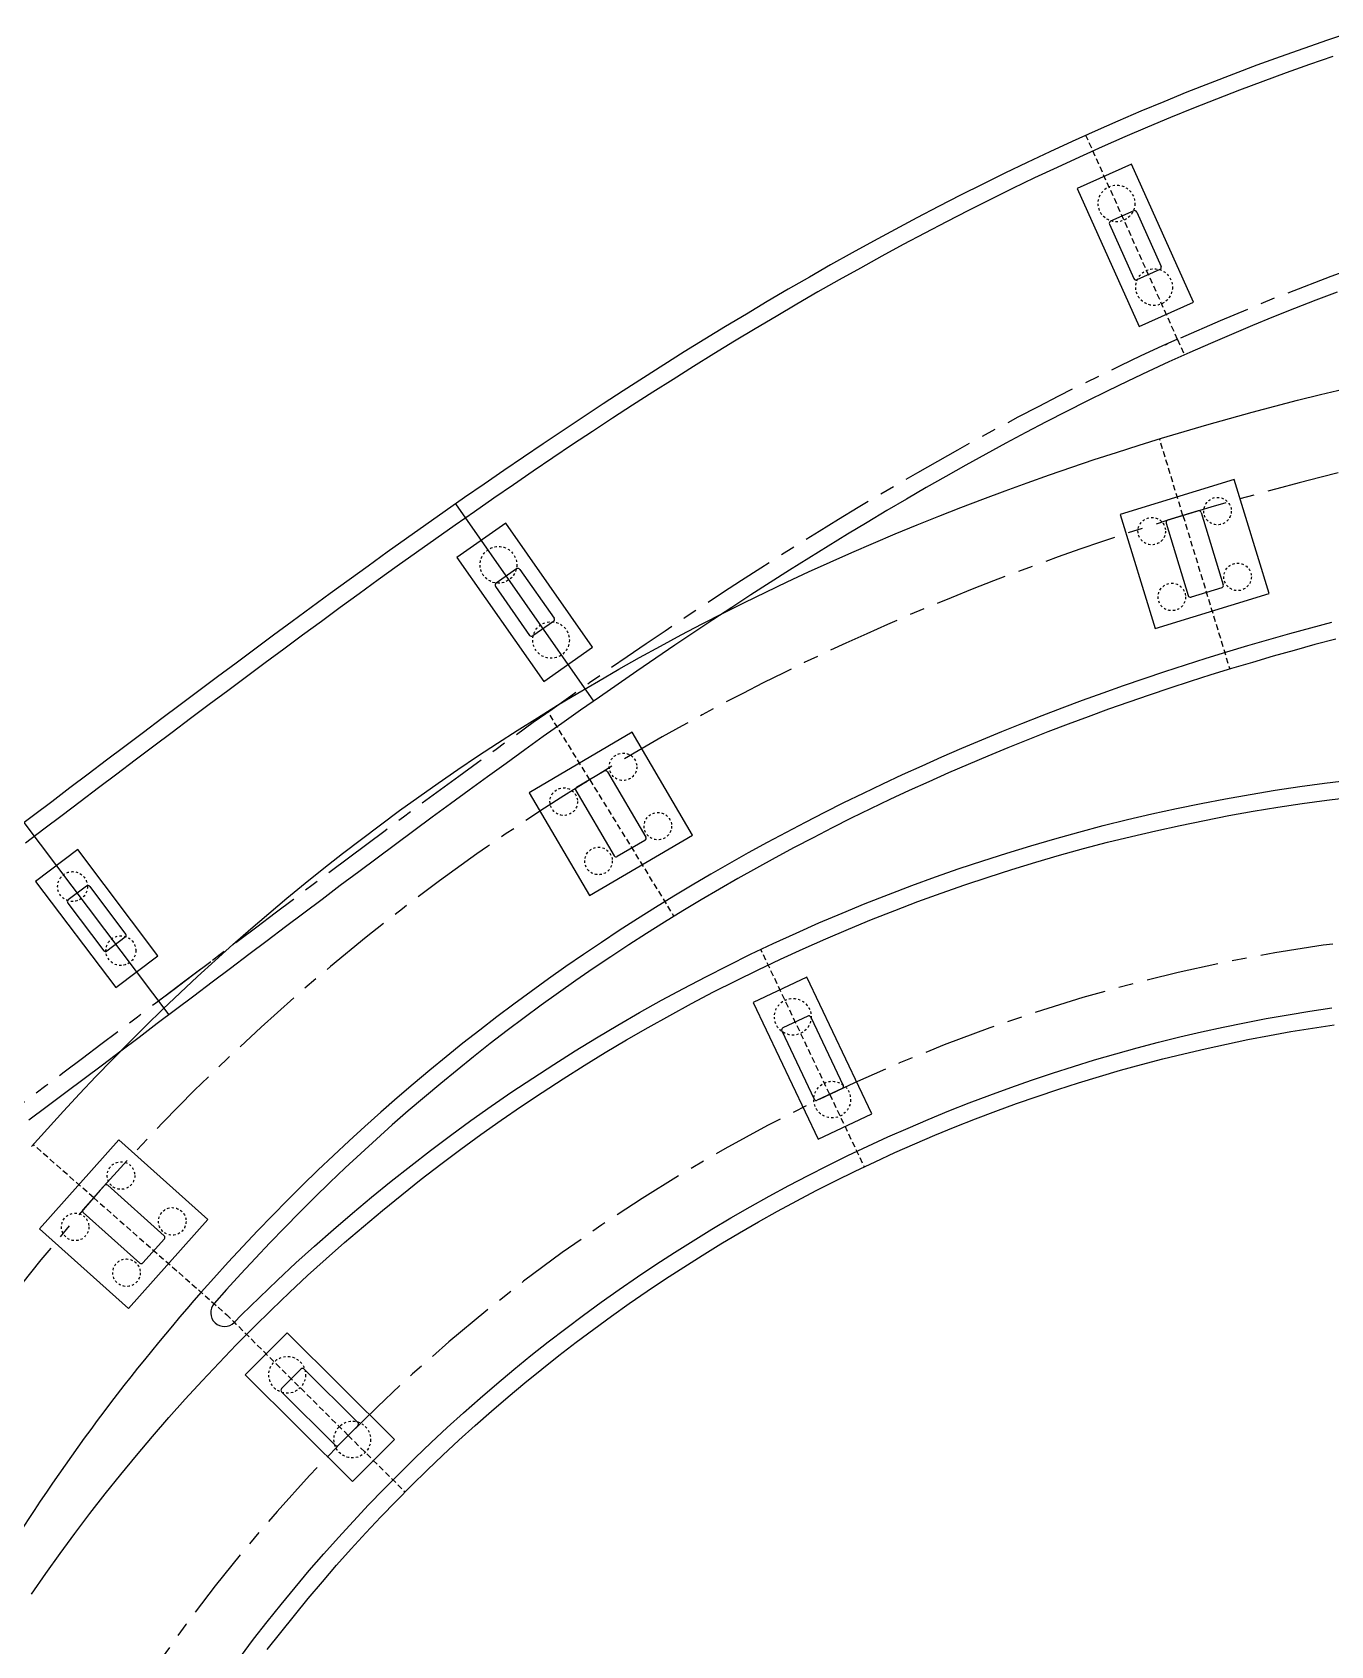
# Model space of a CAD drawing. Header units: millimetres. Extents: x 0 to 987207, y 0 to 5060561.
# Drawn here: x 495429.5 to 495486.1, y 2529264.9 to 2529335.3 of the extents above; entities that cross this region are included whole.
import ezdxf

# ---------------------------------------------------------------- set-up
doc = ezdxf.new("R2010")
doc.units = ezdxf.units.MM
doc.header["$LTSCALE"] = 0.1
doc.linetypes.add('CENTER', pattern=[50.8, 31.75, -6.35, 6.35, -6.35])
doc.linetypes.add('DASHED', pattern=[19.05, 12.7, -6.35])
for name, color, linetype in [('1', 1, 'CONTINUOUS'), ('TLJ', 180, 'CONTINUOUS'), ('YLJ', 210, 'CONTINUOUS'), ('zhix', 1, 'CENTER'), ('桥梁', 94, 'CONTINUOUS')]:
    doc.layers.add(name, color=color, linetype=linetype)
doc.layers.add('标注', color=1, linetype='CONTINUOUS', lineweight=18)

# ---------------------------------------------------------------- blocks, each defined once
blk = doc.blocks.new('A$C07C60FE2')
at = {"layer": '1', "color": 4, "linetype": 'Continuous'}
for p, q in [((-0.072, 1.502), (-1.075, 1.051)), ((0.06, 1.451), (1.126, -0.92)), ((-1.125, 0.919), (-0.06, -1.453)), ((1.076, -1.052), (0.073, -1.503))]:
    blk.add_line(p, q, dxfattribs=at)
blk.add_lwpolyline([(2.539, -2.478), (-0.167, 3.542), (-2.538, 2.476), (0.167, -3.544), (2.539, -2.478)], dxfattribs=at)
at = {"layer": '1', "color": 1, "linetype": 'DASHED', "ltscale": 0.01}
for centre in [(-0.82, 1.824), (0.82, -1.825)]:
    blk.add_circle(centre, 0.8, dxfattribs=at)
at = {"layer": '1', "color": 4, "linetype": 'Continuous'}
for centre, start, end in [((-0.031, 1.41), 24.20117, 114.20117), ((-1.034, 0.96), 114.20117, 204.20117), ((1.035, -0.961), 294.20117, 24.20117), ((0.032, -1.412), 204.20117, 294.20117)]:
    blk.add_arc(centre, 0.1, start, end, dxfattribs=at)

msp = doc.modelspace()

# ---------------------------------------------------------------- linework, layer by layer
at = {"layer": '1', "color": 4, "linetype": 'Continuous'}
for p, q in [((495476.4651, 2529326.946), (495477.5307, 2529324.5744)), ((495477.5187, 2529327.529), (495476.5154, 2529327.0782)), ((495477.6509, 2529327.4788), (495478.7165, 2529325.1071)), ((495478.6663, 2529324.9749), (495477.6629, 2529324.5241)), ((495480.3388, 2529314.4404), (495478.9997, 2529314.0321)), ((495480.4637, 2529314.3739), (495481.4261, 2529311.2174)), ((495478.9332, 2529313.9073), (495479.8957, 2529310.7508)), ((495481.3596, 2529311.0926), (495480.0205, 2529310.6843)), ((495454.4296, 2529303.0919), (495453.2223, 2529302.3832)), ((495454.5665, 2529303.0563), (495456.2371, 2529300.2105)), ((495453.1867, 2529302.2463), (495454.8573, 2529299.4004)), ((495456.2015, 2529300.0736), (495454.9942, 2529299.3648)), ((495431.8441, 2529298.0812), (495431.0459, 2529297.4788)), ((495431.9841, 2529298.0616), (495433.5504, 2529295.9863)), ((495431.0263, 2529297.3387), (495432.5925, 2529295.2634)), ((495433.5308, 2529295.8463), (495432.7326, 2529295.2439)), ((495463.3015, 2529292.4134), (495462.2177, 2529291.8982)), ((495462.1703, 2529291.7649), (495463.5871, 2529288.7846)), ((495463.4347, 2529292.366), (495464.8515, 2529289.3856)), ((495464.8041, 2529289.2524), (495463.7203, 2529288.7372)), ((495432.6283, 2529285.0232), (495431.6959, 2529283.9789)), ((495432.7695, 2529285.0312), (495435.2311, 2529282.8333)), ((495431.7039, 2529283.8377), (495434.1655, 2529281.6399)), ((495435.2391, 2529282.6921), (495434.3067, 2529281.6478)), ((495441.1986, 2529277.0133), (495440.3529, 2529276.1621)), ((495441.3401, 2529277.0138), (495443.681, 2529274.6878)), ((495440.3533, 2529276.0206), (495442.6943, 2529273.6947)), ((495443.6815, 2529274.5464), (495442.8357, 2529273.6952))]:
    msp.add_line(p, q, dxfattribs=at)
for points in [[(495480.1291, 2529323.5492), (495477.4242, 2529329.5695), (495475.0526, 2529328.5039), (495477.7575, 2529322.4836), (495480.1291, 2529323.5492)], [(495483.4249, 2529310.8337), (495481.9083, 2529315.8076), (495476.9344, 2529314.291), (495478.451, 2529309.3171), (495483.4249, 2529310.8337)], [(495458.2704, 2529300.3025), (495455.6378, 2529304.7868), (495451.1534, 2529302.1543), (495453.786, 2529297.6699), (495458.2704, 2529300.3025)], [(495434.9532, 2529295.0405), (495431.4593, 2529299.67), (495429.6234, 2529298.2845), (495433.1174, 2529293.655), (495434.9532, 2529295.0405)], [(495466.1018, 2529288.153), (495463.2682, 2529294.1138), (495460.92, 2529292.9975), (495463.7536, 2529287.0368), (495466.1018, 2529288.153)], [(495437.1386, 2529283.5433), (495433.2598, 2529287.0066), (495429.7964, 2529283.1278), (495433.6753, 2529279.6645), (495437.1386, 2529283.5433)], [(495445.2744, 2529273.9505), (495440.5925, 2529278.6024), (495438.7599, 2529276.758), (495443.4419, 2529272.1061), (495445.2744, 2529273.9505)]]:
    msp.add_lwpolyline(points, dxfattribs=at)
at = {"layer": '1', "color": 1, "linetype": 'DASHED', "ltscale": 0.01}
for centre, radius in [((495476.7712, 2529327.8509), 0.8), ((495478.4105, 2529324.2022), 0.8), ((495481.177, 2529314.4346), 0.6), ((495478.3074, 2529313.5597), 0.6), ((495482.0519, 2529311.565), 0.6), ((495479.1823, 2529310.6901), 0.6), ((495455.2461, 2529303.2813), 0.6), ((495452.6589, 2529301.7626), 0.6), ((495456.7649, 2529300.6942), 0.6), ((495454.1777, 2529299.1754), 0.6), ((495431.2341, 2529298.0594), 0.65), ((495433.3425, 2529295.2657), 0.65), ((495462.6522, 2529292.3816), 0.8), ((495464.3695, 2529288.769), 0.8), ((495433.3476, 2529285.4535), 0.6), ((495435.5854, 2529283.4554), 0.6), ((495431.3496, 2529283.2157), 0.6), ((495433.5874, 2529281.2176), 0.6), ((495440.5984, 2529276.7639), 0.8), ((495443.4359, 2529273.9446), 0.8)]:
    msp.add_circle(centre, radius, dxfattribs=at)
at = {"layer": '1', "color": 4, "linetype": 'Continuous'}
for centre, start, end in [((495476.5564, 2529326.9869), 114.194498, 204.194498), ((495477.5597, 2529327.4378), 24.194498, 114.194498), ((495478.6253, 2529325.0662), 294.194498, 24.194498), ((495477.6219, 2529324.6153), 204.194498, 294.194498), ((495480.368, 2529314.3448), 16.956536, 106.956536), ((495479.0289, 2529313.9365), 106.956536, 196.956536), ((495479.9913, 2529310.7799), 196.956536, 286.956536), ((495481.3304, 2529311.1882), 286.956536, 16.956536), ((495454.4802, 2529303.0057), 30.414968, 120.414968), ((495453.2729, 2529302.2969), 120.414968, 210.414968), ((495456.1509, 2529300.1598), 300.414968, 30.414968), ((495454.9436, 2529299.4511), 210.414968, 300.414968), ((495431.9043, 2529298.0014), 37.042502, 127.042502), ((495431.1061, 2529297.399), 127.042502, 217.042502), ((495433.4706, 2529295.9261), 307.042502, 37.042502), ((495432.6724, 2529295.3237), 217.042502, 307.042502), ((495463.3444, 2529292.3231), 25.424864, 115.424864), ((495462.2606, 2529291.8079), 115.424864, 205.424864), ((495464.7612, 2529289.3427), 295.424864, 25.424864), ((495463.6774, 2529288.8275), 205.424864, 295.424864), ((495432.7029, 2529284.9566), 48.238966, 138.238966), ((495431.7705, 2529283.9123), 138.238966, 228.238966), ((495435.1645, 2529282.7588), 318.238966, 48.238966), ((495434.2321, 2529281.7145), 228.238966, 318.238966), ((495441.2696, 2529276.9428), 45.184651, 135.184651), ((495440.4238, 2529276.0916), 135.184651, 225.184651), ((495443.6105, 2529274.6169), 315.184651, 45.184651), ((495442.7648, 2529273.7656), 225.184651, 315.184651)]:
    msp.add_arc(centre, 0.1, start, end, dxfattribs=at)
at = {"layer": 'TLJ', "flags": 128}
for points in [[(495486.9996, 2529335.318), (495485.9674, 2529334.9722), (495484.9383, 2529334.617), (495483.9125, 2529334.2525), (495482.8901, 2529333.8786), (495481.8711, 2529333.4955), (495480.8556, 2529333.1032), (495479.8438, 2529332.7016), (495478.8356, 2529332.2909), (495477.8312, 2529331.871), (495476.8307, 2529331.4419), (495475.8342, 2529331.0039), (495474.8432, 2529330.5576), (495473.8576, 2529330.1032), (495472.8776, 2529329.6411), (495471.9031, 2529329.1714), (495470.9342, 2529328.6944), (495469.9706, 2529328.2104), (495469.0125, 2529327.7195), (495468.0597, 2529327.222), (495467.1123, 2529326.7181), (495466.1702, 2529326.208), (495465.2333, 2529325.6919), (495464.3016, 2529325.1701), (495463.3749, 2529324.6428), (495462.4534, 2529324.1101), (495461.5368, 2529323.5723), (495460.6252, 2529323.0296), (495459.7183, 2529322.4822), (495458.8163, 2529321.9303), (495457.919, 2529321.374), (495457.0262, 2529320.8136), (495456.138, 2529320.2493), (495455.2543, 2529319.6813), (495454.3749, 2529319.1097), (495453.4998, 2529318.5348), (495452.6288, 2529317.9566), (495451.762, 2529317.3755), (495450.8991, 2529316.7915), (495450.0402, 2529316.2049), (495449.185, 2529315.6158), (495448.3335, 2529315.0244), (495447.4857, 2529314.4309), (495446.6413, 2529313.8354), (495445.8003, 2529313.2381), (495444.9627, 2529312.6392), (495444.1282, 2529312.0388), (495443.2967, 2529311.4371), (495442.4683, 2529310.8343), (495441.6427, 2529310.2305), (495440.8199, 2529309.6258), (495439.9997, 2529309.0205), (495439.1821, 2529308.4146), (495438.3669, 2529307.8084), (495437.5541, 2529307.2019), (495436.7434, 2529306.5954), (495435.9349, 2529305.989), (495435.1283, 2529305.3828), (495434.3237, 2529304.777), (495433.5208, 2529304.1716), (495432.7196, 2529303.567), (495431.9199, 2529302.9631), (495431.1217, 2529302.3602), (495430.3244, 2529301.758), (495429.5278, 2529301.1565), (495428.7318, 2529300.5557)], [(495486.3962, 2529323.98), (495485.467, 2529323.6292), (495484.5411, 2529323.2699), (495483.6185, 2529322.9022), (495482.6992, 2529322.5262), (495481.7835, 2529322.1418), (495480.8712, 2529321.7492), (495479.9625, 2529321.3482), (495479.0574, 2529320.939), (495478.1558, 2529320.5219), (495477.2576, 2529320.0969), (495476.363, 2529319.6643), (495475.4719, 2529319.2242), (495474.5842, 2529318.7769), (495473.7, 2529318.3225), (495472.8192, 2529317.8613), (495471.9418, 2529317.3933), (495471.0678, 2529316.9188), (495470.1971, 2529316.4379), (495469.3297, 2529315.9509), (495468.4655, 2529315.4579), (495467.6045, 2529314.959), (495466.7466, 2529314.4546), (495465.8919, 2529313.9446), (495465.0401, 2529313.4293), (495464.1914, 2529312.9089), (495463.3455, 2529312.3836), (495462.5025, 2529311.8534), (495461.6623, 2529311.3186), (495460.8247, 2529310.7793), (495459.9899, 2529310.2357), (495459.1575, 2529309.688), (495458.3277, 2529309.1363), (495457.5002, 2529308.5807), (495456.6751, 2529308.0215), (495455.8522, 2529307.4587), (495455.0314, 2529306.8926), (495454.2127, 2529306.3232), (495453.396, 2529305.7508), (495452.5812, 2529305.1755), (495451.7681, 2529304.5975), (495450.9568, 2529304.0168), (495450.147, 2529303.4337), (495449.3388, 2529302.8482), (495448.5319, 2529302.2606), (495447.7264, 2529301.671), (495446.922, 2529301.0796), (495446.1188, 2529300.4863), (495445.3166, 2529299.8916), (495444.5153, 2529299.2953), (495443.7148, 2529298.6978), (495442.9149, 2529298.0992), (495442.1157, 2529297.4995), (495441.3169, 2529296.899), (495440.5185, 2529296.2977), (495439.7204, 2529295.6959), (495438.9225, 2529295.0936), (495438.1246, 2529294.491), (495437.3266, 2529293.8883), (495436.5286, 2529293.2856), (495435.7304, 2529292.6829), (495434.932, 2529292.0804), (495434.1333, 2529291.4781), (495433.3343, 2529290.8762), (495432.5349, 2529290.2746), (495431.7351, 2529289.6735), (495430.9348, 2529289.073), (495430.1338, 2529288.4731), (495429.3323, 2529287.8739)], [(495429.4497, 2529286.7176), (495430.1376, 2529287.4933), (495430.8337, 2529288.2617), (495431.5379, 2529289.0228), (495432.25, 2529289.7764), (495432.97, 2529290.5225), (495433.6978, 2529291.2609), (495434.4333, 2529291.9917), (495435.1765, 2529292.7146), (495435.9273, 2529293.4298), (495436.6856, 2529294.1369), (495437.4512, 2529294.8361), (495438.2242, 2529295.5271), (495439.0044, 2529296.21), (495439.7918, 2529296.8846), (495440.5862, 2529297.5509), (495441.3875, 2529298.2088), (495442.1958, 2529298.8582), (495443.0108, 2529299.4991), (495443.8326, 2529300.1314), (495444.6609, 2529300.7549), (495445.4958, 2529301.3698), (495446.3371, 2529301.9758), (495447.1847, 2529302.5729), (495448.0384, 2529303.1609), (495448.8979, 2529303.7399), (495449.7632, 2529304.3098), (495450.634, 2529304.8707), (495451.5103, 2529305.4225), (495452.3919, 2529305.9652), (495453.2787, 2529306.499), (495454.1705, 2529307.0237), (495455.0672, 2529307.5395), (495455.9688, 2529308.0463), (495456.875, 2529308.5442), (495457.7857, 2529309.0332), (495458.7008, 2529309.5133), (495459.6203, 2529309.9845), (495460.5439, 2529310.4469), (495461.4715, 2529310.9006), (495462.4031, 2529311.3455), (495463.3385, 2529311.7816), (495464.2777, 2529312.2091), (495465.2204, 2529312.628), (495466.1666, 2529313.0383), (495467.1161, 2529313.44), (495468.069, 2529313.8332), (495469.025, 2529314.218), (495469.984, 2529314.5943), (495470.946, 2529314.9623), (495471.9109, 2529315.322), (495472.8785, 2529315.6734), (495473.8488, 2529316.0166), (495474.8217, 2529316.3517), (495475.797, 2529316.6786), (495476.7747, 2529316.9975), (495477.7547, 2529317.3084), (495478.7369, 2529317.6114), (495479.7212, 2529317.9065), (495480.7076, 2529318.1938), (495481.6959, 2529318.4734), (495482.686, 2529318.7452), (495483.678, 2529319.0095), (495484.6717, 2529319.2661), (495485.667, 2529319.5153), (495486.6638, 2529319.7571)], [(495486.3423, 2529308.8531), (495485.4273, 2529308.6094), (495484.5147, 2529308.3588), (495483.6046, 2529308.1014), (495482.697, 2529307.837), (495481.792, 2529307.5657), (495480.8897, 2529307.2874), (495479.9902, 2529307.002), (495479.0935, 2529306.7095), (495478.1997, 2529306.4099), (495477.3089, 2529306.1031), (495476.4212, 2529305.7891), (495475.5367, 2529305.4679), (495474.6554, 2529305.1394), (495473.7774, 2529304.8035), (495472.9029, 2529304.4603), (495472.0318, 2529304.1098), (495471.1644, 2529303.7518), (495470.3006, 2529303.3864), (495469.4406, 2529303.0135), (495468.5845, 2529302.6331), (495467.7323, 2529302.2451), (495466.8842, 2529301.8497), (495466.0402, 2529301.4466), (495465.2005, 2529301.036), (495464.3652, 2529300.6178), (495463.5343, 2529300.1919), (495462.708, 2529299.7584), (495461.8863, 2529299.3173), (495461.0694, 2529298.8685), (495460.2574, 2529298.412), (495459.4504, 2529297.9478), (495458.6484, 2529297.4759), (495457.8516, 2529296.9964), (495457.0602, 2529296.5091), (495456.2742, 2529296.0141), (495455.4937, 2529295.5114), (495454.7188, 2529295.0011), (495453.9497, 2529294.483), (495453.1865, 2529293.9573), (495452.4292, 2529293.4238), (495451.6776, 2529292.8824), (495450.9317, 2529292.3331), (495450.1916, 2529291.776), (495449.4575, 2529291.2111), (495448.7293, 2529290.6385), (495448.0072, 2529290.0583), (495447.2913, 2529289.4706), (495446.5815, 2529288.8753), (495445.8781, 2529288.2726), (495445.1811, 2529287.6625), (495444.4905, 2529287.0451), (495443.8065, 2529286.4205), (495443.129, 2529285.7887), (495442.4583, 2529285.1499), (495441.7943, 2529284.504), (495441.1372, 2529283.8511), (495440.487, 2529283.1914), (495439.8437, 2529282.5248), (495439.2075, 2529281.8515), (495438.5784, 2529281.1716), (495437.9566, 2529280.4851), (495437.4092, 2529279.8686)], [(495438.2866, 2529279.0482), (495438.6108, 2529279.3753), (495439.3908, 2529280.1414), (495440.1809, 2529280.8971), (495440.9811, 2529281.6422), (495441.7911, 2529282.3765), (495442.6108, 2529283.1), (495443.4401, 2529283.8125), (495444.2788, 2529284.5138), (495445.1268, 2529285.2039), (495445.9839, 2529285.8827), (495446.85, 2529286.55), (495447.7249, 2529287.2056), (495448.6085, 2529287.8496), (495449.5006, 2529288.4816), (495450.401, 2529289.1018), (495451.3096, 2529289.7099), (495452.2263, 2529290.3058), (495453.1508, 2529290.8894), (495454.083, 2529291.4607), (495455.0227, 2529292.0195), (495455.9699, 2529292.5657), (495456.9242, 2529293.0992), (495457.8855, 2529293.62), (495458.8537, 2529294.1279), (495459.8286, 2529294.6228), (495460.81, 2529295.1047), (495461.7977, 2529295.5735), (495462.7916, 2529296.029), (495463.7915, 2529296.4713), (495464.7972, 2529296.9002), (495465.8085, 2529297.3156), (495466.8253, 2529297.7176), (495467.8473, 2529298.1059), (495468.8744, 2529298.4806), (495469.9064, 2529298.8415), (495470.9432, 2529299.1887), (495471.9845, 2529299.522), (495473.0301, 2529299.8414), (495474.0799, 2529300.1468), (495475.1337, 2529300.4382), (495476.1913, 2529300.7155), (495477.2524, 2529300.9787), (495478.317, 2529301.2277), (495479.3848, 2529301.4625), (495480.4557, 2529301.683), (495481.5294, 2529301.8893), (495482.6057, 2529302.0812), (495483.6845, 2529302.2588), (495484.7656, 2529302.4219), (495485.8488, 2529302.5706), (495486.9338, 2529302.7049)], [(495439.7297, 2529264.7782), (495440.315, 2529265.5307), (495440.9102, 2529266.2754), (495441.5153, 2529267.012), (495442.1302, 2529267.7405), (495442.7548, 2529268.4608), (495443.3889, 2529269.1727), (495444.0324, 2529269.876), (495444.6852, 2529270.5707), (495445.3473, 2529271.2566), (495446.0184, 2529271.9337), (495446.6986, 2529272.6017), (495447.3875, 2529273.2607), (495448.0852, 2529273.9103), (495448.7915, 2529274.5506), (495449.5062, 2529275.1815), (495450.2293, 2529275.8027), (495450.9606, 2529276.4143), (495451.7001, 2529277.016), (495452.4474, 2529277.6079), (495453.2026, 2529278.1897), (495453.9655, 2529278.7614), (495454.7359, 2529279.3229), (495455.5138, 2529279.874), (495456.2989, 2529280.4148), (495457.0912, 2529280.945), (495457.8905, 2529281.4646), (495458.6966, 2529281.9735), (495459.5094, 2529282.4716), (495460.3289, 2529282.9588), (495461.1547, 2529283.4351), (495461.9868, 2529283.9003), (495462.825, 2529284.3544), (495463.6693, 2529284.7973), (495464.5193, 2529285.2288), (495465.375, 2529285.649), (495466.2363, 2529286.0577), (495467.1029, 2529286.455), (495467.9748, 2529286.8406), (495468.8517, 2529287.2146), (495469.7335, 2529287.5768), (495470.6201, 2529287.9273), (495471.5112, 2529288.2659), (495472.4068, 2529288.5926), (495473.3067, 2529288.9073), (495474.2107, 2529289.21), (495475.1187, 2529289.5006), (495476.0304, 2529289.7791), (495476.9458, 2529290.0454), (495477.8646, 2529290.2995), (495478.7868, 2529290.5413), (495479.7121, 2529290.7708), (495480.6403, 2529290.988), (495481.5714, 2529291.1927), (495482.5051, 2529291.385), (495483.4414, 2529291.5648), (495484.3799, 2529291.7322), (495485.3205, 2529291.887), (495486.2632, 2529292.0293)]]:
    msp.add_lwpolyline(points, dxfattribs=at)
at = {"layer": 'TLJ'}
msp.add_arc((495437.8597, 2529279.4723), 0.6, 138.666463, 315.191162, dxfattribs=at)
at = {"layer": 'YLJ', "color": 210, "flags": 128}
for points in [[(495486.2088, 2529334.2621), (495485.1862, 2529333.9091), (495484.1669, 2529333.5469), (495483.1508, 2529333.1754), (495482.1382, 2529332.7947), (495481.1291, 2529332.4048), (495480.1236, 2529332.0058), (495479.1217, 2529331.5976), (495478.1236, 2529331.1803), (495477.1294, 2529330.754), (495476.1392, 2529330.3187), (495475.1542, 2529329.8751), (495474.1746, 2529329.4235), (495473.2004, 2529328.9641), (495472.2316, 2529328.4971), (495471.2681, 2529328.0229), (495470.31, 2529327.5415), (495469.3571, 2529327.0533), (495468.4094, 2529326.5585), (495467.467, 2529326.0572), (495466.5297, 2529325.5497), (495465.5975, 2529325.0363), (495464.6703, 2529324.517), (495463.7481, 2529323.9922), (495462.8308, 2529323.462), (495461.9184, 2529322.9266), (495461.0108, 2529322.3863), (495460.1079, 2529321.8413), (495459.2096, 2529321.2917), (495458.3159, 2529320.7377), (495457.4267, 2529320.1795), (495456.5419, 2529319.6174), (495455.6614, 2529319.0514), (495454.7852, 2529318.4819), (495453.9131, 2529317.9089), (495453.0451, 2529317.3327), (495452.181, 2529316.7534), (495451.3208, 2529316.1713), (495450.4644, 2529315.5864), (495449.6117, 2529314.999), (495448.7625, 2529314.4092), (495447.9169, 2529313.8172), (495447.0746, 2529313.2232), (495446.2356, 2529312.6273), (495445.3998, 2529312.0297), (495444.567, 2529311.4306), (495443.7373, 2529310.8301), (495442.9103, 2529310.2284), (495442.0862, 2529309.6256), (495441.2647, 2529309.0219), (495440.4457, 2529308.4175), (495439.6292, 2529307.8124), (495438.815, 2529307.2069), (495438.003, 2529306.6011), (495437.1931, 2529305.9952), (495436.3852, 2529305.3892), (495435.5792, 2529304.7835), (495434.775, 2529304.178), (495433.9724, 2529303.5729), (495433.1715, 2529302.9684), (495432.3719, 2529302.3647), (495431.5737, 2529301.7617), (495430.7764, 2529301.1595), (495429.9796, 2529300.5579), (495429.1835, 2529299.957)], [(495486.152, 2529309.5786), (495485.2315, 2529309.3334), (495484.3134, 2529309.0813), (495483.3976, 2529308.8223), (495482.4844, 2529308.5563), (495481.5738, 2529308.2832), (495480.6658, 2529308.0032), (495479.7605, 2529307.716), (495478.858, 2529307.4216), (495477.9584, 2529307.12), (495477.0618, 2529306.8112), (495476.1682, 2529306.4952), (495475.2777, 2529306.1718), (495474.3904, 2529305.841), (495473.5065, 2529305.5029), (495472.6259, 2529305.1573), (495471.7487, 2529304.8043), (495470.8752, 2529304.4438), (495470.0053, 2529304.0758), (495469.1391, 2529303.7002), (495468.2768, 2529303.3171), (495467.4184, 2529302.9263), (495466.5641, 2529302.5279), (495465.7139, 2529302.1219), (495464.8679, 2529301.7082), (495464.0263, 2529301.2868), (495463.1891, 2529300.8577), (495462.3564, 2529300.4209), (495461.5284, 2529299.9763), (495460.7051, 2529299.524), (495459.8867, 2529299.0639), (495459.0732, 2529298.5961), (495458.2649, 2529298.1204), (495457.4617, 2529297.637), (495456.6638, 2529297.1458), (495455.8713, 2529296.6467), (495455.0843, 2529296.1399), (495454.303, 2529295.6253), (495453.5275, 2529295.1029), (495452.7578, 2529294.5727), (495451.994, 2529294.0346), (495451.236, 2529293.4886), (495450.4838, 2529292.9346), (495449.7374, 2529292.3728), (495448.997, 2529291.8031), (495448.2626, 2529291.2257), (495447.5344, 2529290.6405), (495446.8123, 2529290.0477), (495446.0966, 2529289.4474), (495445.3871, 2529288.8396), (495444.6842, 2529288.2243), (495443.9877, 2529287.6016), (495443.2978, 2529286.9717), (495442.6146, 2529286.3345), (495441.9382, 2529285.6902), (495441.2686, 2529285.0388), (495440.6058, 2529284.3804), (495439.95, 2529283.715), (495439.3013, 2529283.0428), (495438.6597, 2529282.3638), (495438.0252, 2529281.678), (495437.3981, 2529280.9857), (495436.846, 2529280.3639)], [(495429.4491, 2529267.2055), (495430.0676, 2529268.0949), (495430.698, 2529268.9759), (495431.34, 2529269.8485), (495431.9936, 2529270.7124), (495432.6587, 2529271.5676), (495433.3351, 2529272.4138), (495434.0227, 2529273.2509), (495434.7215, 2529274.0788), (495435.4312, 2529274.8972), (495436.1518, 2529275.7062), (495436.883, 2529276.5054), (495437.6249, 2529277.2949), (495438.3773, 2529278.0743), (495439.1399, 2529278.8437), (495439.9128, 2529279.6029), (495440.6957, 2529280.3516), (495441.4885, 2529281.0899), (495442.2911, 2529281.8175), (495443.1033, 2529282.5344), (495443.925, 2529283.2403), (495444.7561, 2529283.9353), (495445.5963, 2529284.6191), (495446.4456, 2529285.2916), (495447.3038, 2529285.9528), (495448.1707, 2529286.6025), (495449.0462, 2529287.2405), (495449.9301, 2529287.8668), (495450.8223, 2529288.4813), (495451.7226, 2529289.0838), (495452.6309, 2529289.6743), (495453.5469, 2529290.2526), (495454.4706, 2529290.8186), (495455.4017, 2529291.3723), (495456.3402, 2529291.9135), (495457.2858, 2529292.4421), (495458.2383, 2529292.9581), (495459.1977, 2529293.4614), (495460.1636, 2529293.9518), (495461.1361, 2529294.4293), (495462.1148, 2529294.8938), (495463.0996, 2529295.3452), (495464.0903, 2529295.7834), (495465.0868, 2529296.2084), (495466.0889, 2529296.62), (495467.0963, 2529297.0183), (495468.109, 2529297.403), (495469.1267, 2529297.7743), (495470.1493, 2529298.1319), (495471.1766, 2529298.4759), (495472.2083, 2529298.8062), (495473.2444, 2529299.1226), (495474.2846, 2529299.4252), (495475.3288, 2529299.714), (495476.3767, 2529299.9888), (495477.4281, 2529300.2495), (495478.483, 2529300.4963), (495479.541, 2529300.7289), (495480.6021, 2529300.9475), (495481.6659, 2529301.1518), (495482.7325, 2529301.342), (495483.8014, 2529301.5179), (495484.8726, 2529301.6796), (495485.9459, 2529301.8269), (495487.021, 2529301.96)], [(495438.5534, 2529264.4664), (495439.1346, 2529265.2347), (495439.726, 2529265.9951), (495440.3275, 2529266.7475), (495440.939, 2529267.4919), (495441.5603, 2529268.2281), (495442.1914, 2529268.9559), (495442.8322, 2529269.6752), (495443.4824, 2529270.386), (495444.1421, 2529271.0879), (495444.8111, 2529271.7811), (495445.4893, 2529272.4652), (495446.1766, 2529273.1403), (495446.8728, 2529273.8061), (495447.5778, 2529274.4626), (495448.2914, 2529275.1096), (495449.0137, 2529275.7471), (495449.7444, 2529276.3749), (495450.4834, 2529276.9928), (495451.2305, 2529277.6009), (495451.9857, 2529278.1989), (495452.7489, 2529278.7869), (495453.5197, 2529279.3646), (495454.2983, 2529279.9319), (495455.0843, 2529280.4889), (495455.8776, 2529281.0353), (495456.6782, 2529281.571), (495457.4859, 2529282.0961), (495458.3005, 2529282.6104), (495459.1218, 2529283.1137), (495459.9498, 2529283.606), (495460.7843, 2529284.0873), (495461.6252, 2529284.5574), (495462.4722, 2529285.0162), (495463.3253, 2529285.4637), (495464.1843, 2529285.8998), (495465.049, 2529286.3244), (495465.9193, 2529286.7374), (495466.795, 2529287.1388), (495467.676, 2529287.5285), (495468.5621, 2529287.9064), (495469.4531, 2529288.2725), (495470.349, 2529288.6266), (495471.2495, 2529288.9688), (495472.1545, 2529289.2989), (495473.0638, 2529289.6169), (495473.9773, 2529289.9228), (495474.8948, 2529290.2165), (495475.8161, 2529290.4979), (495476.7411, 2529290.767), (495477.6696, 2529291.0237), (495478.6014, 2529291.2681), (495479.5364, 2529291.5), (495480.4744, 2529291.7194), (495481.4152, 2529291.9263), (495482.3588, 2529292.1206), (495483.3048, 2529292.3023), (495484.2532, 2529292.4714), (495485.2037, 2529292.6278), (495486.1562, 2529292.7716)]]:
    msp.add_lwpolyline(points, dxfattribs=at)
at = {"layer": 'YLJ', "color": 210}
msp.add_arc((495503.4864, 2529221.7498), 88.75, 138.666492, 158.480168, dxfattribs=at)
at = {"layer": 'zhix', "flags": 128}
for points in [[(495479.4288, 2529321.93), (495478.7455, 2529321.6211), (495477.8379, 2529321.2012), (495476.934, 2529320.7735), (495476.0337, 2529320.3381), (495475.1371, 2529319.8954), (495474.2441, 2529319.4453), (495473.3546, 2529318.9883), (495472.4688, 2529318.5243), (495471.5864, 2529318.0537), (495470.7076, 2529317.5766), (495469.8322, 2529317.0932), (495468.9603, 2529316.6036), (495468.0917, 2529316.1081), (495467.2264, 2529315.6068), (495466.3644, 2529315.0999), (495465.5056, 2529314.5875), (495464.65, 2529314.0699), (495463.7975, 2529313.5472), (495462.948, 2529313.0196), (495462.1015, 2529312.4872), (495461.2579, 2529311.9503), (495460.4171, 2529311.4089), (495459.5791, 2529310.8633), (495458.7437, 2529310.3135), (495457.911, 2529309.7599), (495457.0808, 2529309.2025), (495456.253, 2529308.6414), (495455.4275, 2529308.0769), (495454.6044, 2529307.5091), (495453.7834, 2529306.9382), (495452.9645, 2529306.3643), (495452.1476, 2529305.7875), (495451.3326, 2529305.208), (495450.5194, 2529304.6261), (495449.7079, 2529304.0417), (495448.898, 2529303.4551), (495448.0897, 2529302.8664), (495447.2827, 2529302.2757), (495446.4771, 2529301.6833), (495445.6727, 2529301.0892), (495444.8694, 2529300.4937), (495444.0671, 2529299.8967), (495443.2657, 2529299.2986), (495442.4652, 2529298.6993), (495441.6656, 2529298.0994), (495440.8662, 2529297.4984), (495440.0673, 2529296.8968), (495439.2689, 2529296.2947), (495438.4706, 2529295.6922), (495437.6726, 2529295.0895), (495436.8746, 2529294.4868), (495436.0766, 2529293.8841), (495435.2785, 2529293.2815), (495434.9992, 2529293.0707)], [(495501.4044, 2529318.9574), (495500.4144, 2529318.8167), (495499.4252, 2529318.6697), (495498.437, 2529318.5164), (495497.4499, 2529318.3567), (495496.4638, 2529318.1905), (495495.4788, 2529318.0178), (495494.495, 2529317.8385), (495493.5125, 2529317.6526), (495492.5312, 2529317.4599), (495491.5513, 2529317.2604), (495490.5728, 2529317.054), (495489.5958, 2529316.8408), (495488.6204, 2529316.6205), (495487.6466, 2529316.3932), (495486.6744, 2529316.1588), (495485.7041, 2529315.9172), (495484.7355, 2529315.6683), (495483.7689, 2529315.4122), (495482.8042, 2529315.1487), (495481.8416, 2529314.8779), (495480.8811, 2529314.5995), (495479.9229, 2529314.3137), (495478.9669, 2529314.0202), (495478.0133, 2529313.7192), (495477.0621, 2529313.4104), (495476.1135, 2529313.094), (495475.1676, 2529312.7697), (495474.2243, 2529312.4376), (495473.2839, 2529312.0977), (495472.3464, 2529311.7498), (495471.4118, 2529311.3939), (495470.4804, 2529311.03), (495469.5521, 2529310.6581), (495468.6272, 2529310.278), (495467.7056, 2529309.8898), (495466.7875, 2529309.4934), (495465.873, 2529309.0888), (495464.9622, 2529308.676), (495464.0553, 2529308.2548), (495463.1522, 2529307.8253), (495462.2531, 2529307.3875), (495461.3582, 2529306.9413), (495460.4675, 2529306.4866), (495459.5812, 2529306.0236), (495458.6994, 2529305.552), (495457.8221, 2529305.072), (495456.9496, 2529304.5834), (495456.0819, 2529304.0864), (495455.2192, 2529303.5807), (495454.3615, 2529303.0666), (495453.509, 2529302.5438), (495452.6619, 2529302.0124), (495451.8202, 2529301.4725), (495450.9841, 2529300.9239), (495450.1537, 2529300.3668), (495449.3291, 2529299.801), (495448.8747, 2529299.4837)], [(495437.2608, 2529294.7785), (495436.4629, 2529294.1758), (495435.6648, 2529293.5732), (495434.8667, 2529292.9707), (495434.0684, 2529292.3685), (495433.2698, 2529291.7665), (495432.471, 2529291.165), (495431.6717, 2529290.564), (495430.8721, 2529289.9635), (495430.072, 2529289.3637), (495429.2713, 2529288.7646), (495428.4701, 2529288.1662), (495427.6681, 2529287.5688), (495426.8655, 2529286.9723), (495426.0621, 2529286.3769), (495425.2579, 2529285.7826), (495424.4527, 2529285.1895), (495423.6467, 2529284.5977), (495422.8396, 2529284.0073), (495422.0314, 2529283.4183), (495421.2222, 2529282.8308), (495420.4117, 2529282.245), (495419.6001, 2529281.6609), (495418.7871, 2529281.0786), (495417.9728, 2529280.4981), (495417.1571, 2529279.9196), (495416.34, 2529279.3431), (495415.5214, 2529278.7688), (495414.7012, 2529278.1966), (495413.8795, 2529277.6268), (495413.0561, 2529277.0594), (495412.231, 2529276.4944), (495411.4041, 2529275.932), (495410.5755, 2529275.3722), (495409.745, 2529274.8152), (495408.9126, 2529274.261), (495408.0783, 2529273.7097), (495407.242, 2529273.1615), (495406.4036, 2529272.6163), (495405.5632, 2529272.0743), (495404.7207, 2529271.5356), (495403.8761, 2529271.0003), (495403.0293, 2529270.4684), (495402.1802, 2529269.9401), (495401.3289, 2529269.4155), (495400.4753, 2529268.8946), (495399.6193, 2529268.3775), (495398.761, 2529267.8644), (495397.9003, 2529267.3553), (495397.0371, 2529266.8504), (495396.1715, 2529266.3497)]]:
    msp.add_lwpolyline(points, dxfattribs=at)
at = {"layer": 'zhix'}
for centre, radius, start, end in [((495524.5165, 2529221.5854), 110, 223.759854, 114.503479), ((495503.4864, 2529221.7498), 95, 125.089889, 163.748836), ((495496.461, 2529221.2602), 75, 51.291376, 154.907967), ((495374.2562, 2529191.8981), 90, 43.903789, 77.856695)]:
    msp.add_arc(centre, radius, start, end, dxfattribs=at)
at = {"layer": '桥梁', "linetype": 'DASHED', "ltscale": 0.2}
for p, q in [((495479.4346, 2529321.9229), (495475.4387, 2529330.8165)), ((495479.4346, 2529321.9229), (495479.742, 2529321.2388)), ((495479.6692, 2529314.2366), (495478.6484, 2529317.5845)), ((495479.6692, 2529314.2366), (495481.7107, 2529307.5409)), ((495453.7939, 2529302.7198), (495451.9593, 2529305.7004)), ((495453.7939, 2529302.7198), (495457.4632, 2529296.7586)), ((495464.2614, 2529288.9964), (495461.2562, 2529295.3184)), ((495464.2614, 2529288.9964), (495465.7641, 2529285.8354)), ((495432.153, 2529284.4917), (495429.525, 2529286.8032)), ((495432.153, 2529284.4917), (495437.9706, 2529279.3748)), ((495443.2573, 2529274.122), (495437.9706, 2529279.3748)), ((495443.2573, 2529274.122), (495438.2917, 2529279.0558)), ((495443.2573, 2529274.122), (495445.7402, 2529271.6552)), ((495443.2573, 2529274.122), (495445.7402, 2529271.6552))]:
    msp.add_line(p, q, dxfattribs=at)
at = {"layer": '桥梁'}
for p, q in [((495453.9677, 2529306.1515), (495447.9473, 2529314.7546)), ((495435.451, 2529292.4721), (495429.1257, 2529300.853))]:
    msp.add_line(p, q, dxfattribs=at)

# ---------------------------------------------------------------- block references
at = {"layer": '标注', "color": 2, "rotation": 10.78293147151883}
msp.add_blockref('A$C07C60FE2', (495450.9575, 2529310.4531), dxfattribs=at)

doc.saveas('drawing.dxf')
